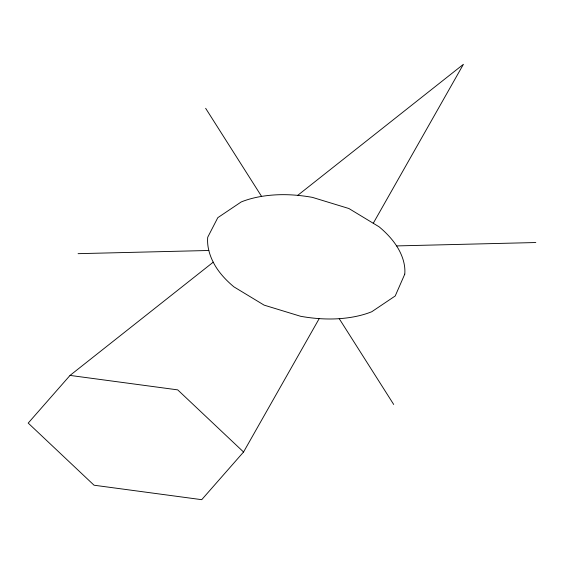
<?xml version="1.0" encoding="UTF-8"?>
<svg xmlns="http://www.w3.org/2000/svg" width="564" height="564" viewBox="0 0 564 564"><rect width="100%" height="100%" fill="white"/><g stroke="black" fill="none" stroke-linecap="round" stroke-linejoin="round"><path stroke-width="0.85" d="M213.227 262.175L70.035 375.412L28.2 423.085L94.047 485.216L201.722 499.676L243.556 452.004L319.196 318.618M373.262 223.273L463.396 64.324L297.707 195.363M78.086 253.666L208.828 250.487M396.591 245.918L535.8 242.534M70.035 375.412L177.716 389.872L243.556 452.004M205.648 108.302L261.583 196.399M339.225 318.674L393.7 404.466M404.762 274.153L395.209 295.98L371.817 311.702A113.597 60.193 16.4 0 1 339.253 318.674A101.026 53.538 16.4 0 1 300.584 316.277L264.114 305.131L233.912 286.85A101.026 53.538 16.4 0 1 213.812 263.303A124.327 65.882 16.4 0 1 207.721 237.254L217.803 217.676L241.195 201.961A113.597 60.193 16.4 0 1 273.759 194.989A101.026 53.538 16.4 0 1 312.428 197.379L348.897 208.525L379.1 226.806A101.026 53.538 16.4 0 1 399.206 250.36A113.597 60.193 16.4 0 1 404.762 274.153"/></g></svg>
